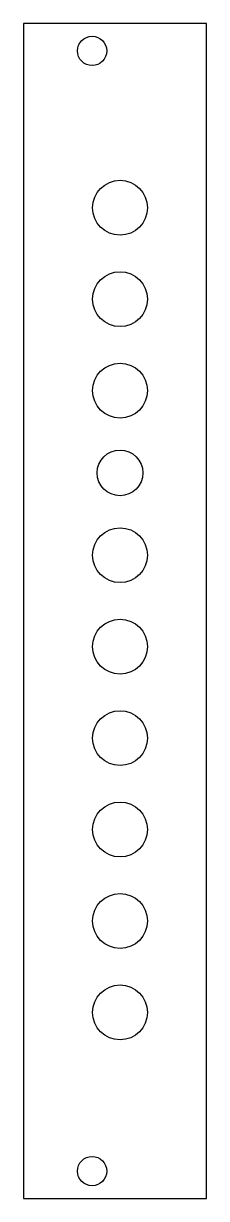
# Model space of a CAD drawing. Header units: millimetres. Extents: x 0 to 20, y 0 to 128.
import ezdxf

# ---------------------------------------------------------------- set-up
doc = ezdxf.new("R2010")
doc.units = ezdxf.units.MM
doc.layers.get('0').update_dxf_attribs({"lineweight": 25})

msp = doc.modelspace()

# ---------------------------------------------------------------- linework, layer by layer
for p, q in [((20, 128.5), (0, 128.5)), ((0, 128.5), (0, 0)), ((20, 0), (20, 128.5)), ((0, 0), (20, 0))]:
    msp.add_line(p, q)
for centre, radius in [((7.5, 125.5), 1.6), ((10.55, 108.35), 3), ((10.55, 98.35), 3), ((10.55, 88.35), 3), ((10.55, 79.35), 2.5), ((10.55, 70.35), 3), ((10.55, 60.35), 3), ((10.55, 50.35), 3), ((10.55, 40.35), 3), ((10.55, 30.35), 3), ((10.55, 20.35), 3), ((7.5, 3), 1.6)]:
    msp.add_circle(centre, radius)

doc.saveas('drawing.dxf')
